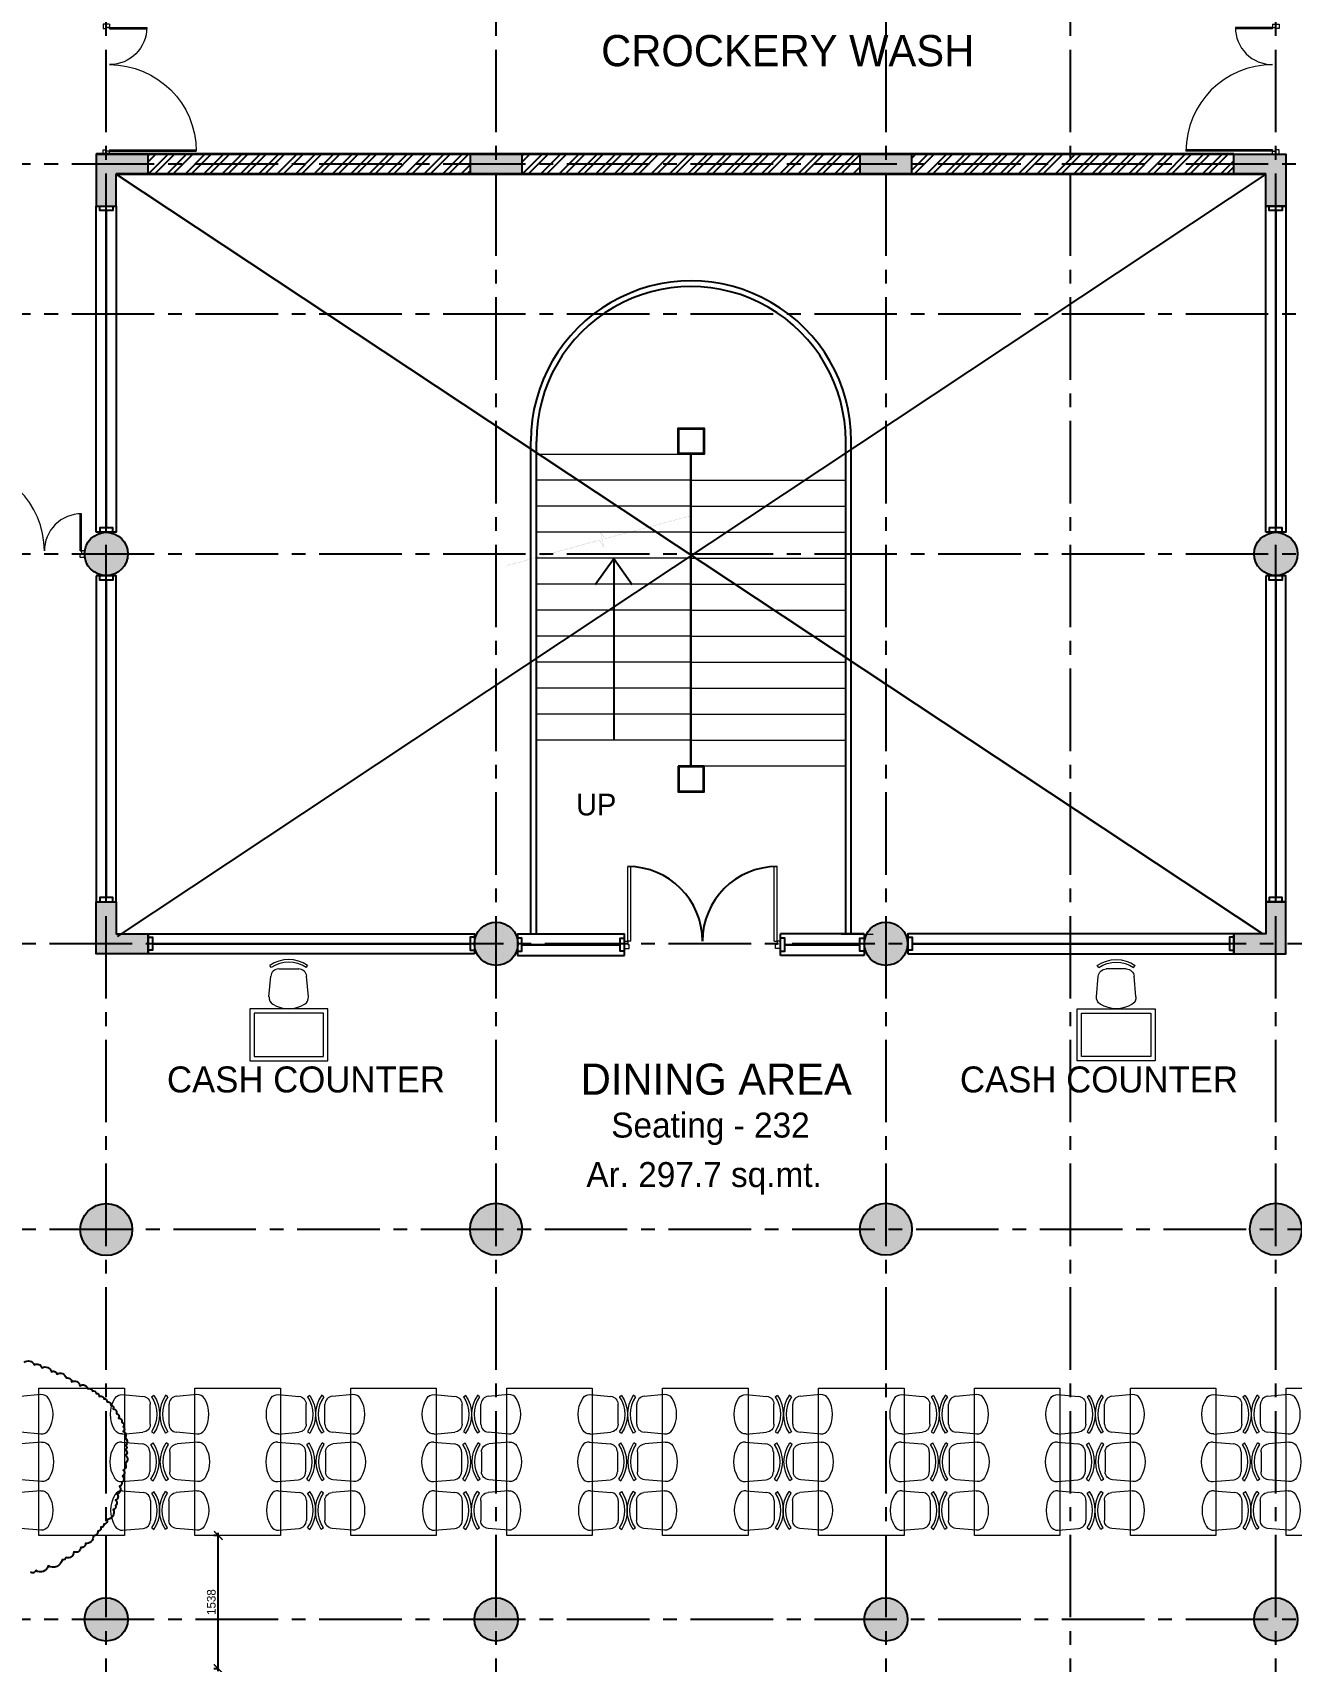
# Model space of a CAD drawing. Header units: millimetres. Extents: x -276609 to 1081398, y -453808 to 472098.
# Drawn here: x 935749 to 950279, y 55884 to 74689 of the extents above; entities that cross this region are included whole.
import ezdxf

# ---------------------------------------------------------------- set-up
doc = ezdxf.new("R2010")
doc.units = ezdxf.units.MM
doc.header["$MEASUREMENT"] = 0
doc.linetypes.add('CENTER2', pattern=[28.575, 19.05, -3.175, 3.175, -3.175])
for name, color, linetype in [('A-Anno Tags', 6, 'Continuous'), ('A-Elevation', 4, 'Continuous'), ('A-Wall Patt', 8, 'Continuous'), ('A-Window', 4, 'Continuous'), ('AREA', 7, 'Continuous'), ('S-Conc Patt', 9, 'Continuous'), ('text', 252, 'Continuous')]:
    doc.layers.add(name, color=color, linetype=linetype)
doc.layers.add('A-Anno-Grid Lines', color=7, linetype='Continuous', true_color=0xbbc3bd)
for name, color, linetype, lineweight in [('A-Detail Lines', 241, 'Continuous', 25), ('A-Door', 4, 'Continuous', 9), ('A-Wall Sec', 1, 'Continuous', 20), ('S-Concrete', 40, 'Continuous', 25), ('STAIR', 3, 'Continuous', 9)]:
    doc.layers.add(name, color=color, linetype=linetype, lineweight=lineweight)
doc.layers.add('I-Furniture', color=7, linetype='Continuous', lineweight=20, true_color=0xb35900)
doc.styles.get("Standard").update_dxf_attribs({"font": ''})
doc.styles.get('Standard').set_extended_font_data('Gill Sans MT')
doc.dimstyles.new('IIITD_WD_M @ 100', dxfattribs={"dimscale": 100, "dimtxt": 1, "dimasz": 1, "dimexe": 0.5, "dimexo": 0.25, "dimgap": 0.3, "dimtad": 1, "dimdec": 0, "dimrnd": 1, "dimzin": 0, "dimdsep": 46, "dimtxsty": 'Standard', "dimblk": 'ARCHTICK', "dimcen": 0.2, "dimdle": 0.3, "dimclrd": 256, "dimclre": 256, "dimclrt": 256, "dimadec": 0, "dimazin": 0, "dimtfac": 1, "dimtdec": 0, "dimtofl": 0, "dimtmove": 0, "dimatfit": 0, "dimfxl": 0.5, "dimfxlon": 1, "dimtolj": 1, "dimtzin": 0, "dimlwd": -1, "dimlwe": -1, "dimarcsym": 0})
doc.dimstyles.get("Standard").update_dxf_attribs({"dimtxt": 0.18, "dimasz": 0.18, "dimexe": 0.18, "dimexo": 0.0625, "dimgap": 0.09, "dimtad": 0, "dimtih": 1, "dimtoh": 1, "dimdec": 4, "dimzin": 0, "dimdsep": 46, "dimtxsty": 'Standard', "dimcen": 0.09, "dimadec": 0, "dimazin": 0, "dimtfac": 1, "dimtdec": 4, "dimtofl": 0, "dimtmove": 0, "dimatfit": 3, "dimfxl": 1, "dimtolj": 1, "dimtzin": 0, "dimarcsym": 0})

# ---------------------------------------------------------------- blocks, each defined once
blk = doc.blocks.new('grd din')
at = {"layer": 'A-Anno-Grid Lines', "linetype": 'CENTER2', "ltscale": 50}
for p, q in [((488814, 133526), (488814, 179267)), ((493314, 133526), (493314, 179267)), ((497814, 133526), (497814, 179267)), ((499944, 133526), (499944, 179267)), ((502314, 133526), (502314, 179267)), ((516514, 164589), (471659, 164589)), ((516514, 162859), (471659, 162859)), ((516514, 160089), (471659, 160089)), ((520545, 155589), (470258, 155589)), ((520545, 152289), (470258, 152289)), ((516514, 147789), (471659, 147789))]:
    blk.add_line(p, q, dxfattribs=at)
blk = doc.blocks.new('Big Door Garbage')
at = {"layer": 'A-Door', "color": 5, "lineweight": 18}
for p, q in [((-12550, 128778), (-12500, 128778)), ((-12550, 128703), (-12550, 128778)), ((-12550, 128703), (-12515, 128703)), ((-12515, 128738), (-12500, 128738)), ((-12515, 128703), (-12515, 128738)), ((-12515, 128703), (-12515, 128273)), ((-12499, 128703), (-12515, 128703)), ((-12500, 128778), (-12500, 128738)), ((-12499, 128703), (-12499, 128273)), ((-11101, 128703), (-11101, 127703)), ((-11101, 128703), (-11085, 128703)), ((-11100, 128778), (-11100, 128738)), ((-11050, 128778), (-11100, 128778)), ((-11085, 128738), (-11100, 128738)), ((-11085, 128703), (-11085, 128738)), ((-11050, 128703), (-11085, 128703)), ((-11085, 128703), (-11085, 127703)), ((-11050, 128703), (-11050, 128778))]:
    blk.add_line(p, q, dxfattribs=at)
at = {"layer": 'A-Door', "lineweight": 18}
for centre, radius, start, end in [((-12515, 128703), 430, 270, 0), ((-11085, 128703), 1000, 180, 270)]:
    blk.add_arc(centre, radius, start, end, dxfattribs=at)
blk = doc.blocks.new('ergrthyjty')
at = {"layer": 'S-Conc Patt'}
for points in [[(485191, 94483), (485191, 93883), (485421, 93883), (485421, 94253), (485791, 94253), (485791, 94483)], [(489506, 94483), (489506, 94253), (490106, 94253), (490106, 94483)], [(494006, 94483), (494006, 94253), (494606, 94253), (494606, 94483)], [(498321, 94483), (498321, 94253), (498691, 94253), (498691, 93883), (498921, 93883), (498921, 94483)], [(485556, 89868, 1), (485056, 89868, 1)], [(499056, 89868, 1), (498556, 89868, 1)], [(485791, 85253), (485791, 85483), (485421, 85483), (485421, 85853), (485191, 85853), (485191, 85253)], [(498921, 85253), (498921, 85853), (498691, 85853), (498691, 85483), (498321, 85483), (498321, 85253)], [(490056, 85368, 1), (489556, 85368, 1)], [(494556, 85368, 1), (494056, 85368, 1)], [(485606, 82068, 1), (485006, 82068, 1)], [(490106, 82072, 1), (489506, 82072, 1)], [(494606, 82072, 1), (494006, 82072, 1)], [(499106, 82072, 1), (498506, 82072, 1)], [(485556, 77568, 1), (485056, 77568, 1)], [(490056, 77568, 1), (489556, 77568, 1)], [(494556, 77568, 1), (494056, 77568, 1)], [(499056, 77568, 1), (498556, 77568, 1)]]:
    blk.add_hatch(color=8, dxfattribs=at).paths.add_polyline_path(points)
at = {"layer": 'S-Concrete'}
for points in [[(485791, 94483), (485191, 94483), (485191, 93883), (485421, 93883), (485421, 94253), (485791, 94253)], [(489506, 94483), (489506, 94253), (490106, 94253), (490106, 94483)], [(494006, 94483), (494006, 94253), (494606, 94253), (494606, 94483)], [(498321, 94483), (498921, 94483), (498921, 93883), (498691, 93883), (498691, 94253), (498321, 94253)], [(485791, 85253), (485191, 85253), (485191, 85853), (485421, 85853), (485421, 85483), (485791, 85483)], [(498321, 85253), (498921, 85253), (498921, 85853), (498691, 85853), (498691, 85483), (498321, 85483)]]:
    blk.add_lwpolyline(points, close=True, dxfattribs=at)
for centre, radius in [((485306, 89868), 250), ((498806, 89868), 250), ((489806, 85368), 250), ((494306, 85368), 250), ((485306, 82068), 300), ((489806, 82072), 300), ((494306, 82072), 300), ((498806, 82072), 300), ((485306, 77568), 250), ((489806, 77568), 250), ((494306, 77568), 250), ((498806, 77568), 250)]:
    blk.add_circle(centre, radius, dxfattribs=at)
blk = doc.blocks.new('trhyj')
at = {"layer": 'A-Window', "color": 2, "lineweight": 30}
blk.add_line((485306, 93833), (485306, 90168), dxfattribs=at)
at = {"layer": 'A-Window'}
blk.add_lwpolyline([(485191, 90118), (485191, 93883), (485421, 93883), (485421, 90118), (485191, 90118)], close=True, dxfattribs=at)
for points in [[(485381, 93883), (485381, 93833), (485231, 93833), (485231, 93883)], [(485381, 90118), (485381, 90168), (485231, 90168), (485231, 90118)]]:
    blk.add_lwpolyline(points, dxfattribs=at)
blk = doc.blocks.new('chair1')
at = {"layer": 'I-Furniture'}
for p, q in [((-320, 228), (-84, 207)), ((16, 201), (42, 219)), ((1, 115), (1, -115)), ((-320, -228), (-84, -207)), ((16, -201), (42, -219))]:
    blk.add_line(p, q, dxfattribs=at)
for centre, radius, start, end in [((-328, 135), 92.9, 85.0303, 148.407), ((-92, 115), 92.9, 0, 85.0303), ((-278, 0), 356, 325.6197, 34.3803), ((-278, 0), 387, 325.6197, 34.3803), ((-108, 0), 351, 148.407, 211.593), ((-328, -135), 92.9, 211.593, 274.9697), ((-92, -115), 92.9, 274.9697, 0)]:
    blk.add_arc(centre, radius, start, end, dxfattribs=at)
blk = doc.blocks.new('dad')
at = {"layer": 'I-Furniture'}
blk.add_lwpolyline([(801471, -14624), (800484, -14624), (800484, -12924), (801471, -12924)], close=True, dxfattribs=at)
at = {"layer": 'I-Furniture', "rotation": 180}
blk.add_blockref('chair1', (800187, -13225), dxfattribs=at)
at = {"layer": 'I-Furniture', "xscale": -1, "rotation": 180}
blk.add_blockref('chair1', (801768, -13225), dxfattribs=at)
at = {"layer": 'I-Furniture', "xscale": -1}
for p in [(800194, -13774), (800185, -14335)]:
    blk.add_blockref('chair1', p, dxfattribs=at)
at = {"layer": 'I-Furniture'}
for p in [(801761, -13774), (801770, -14335)]:
    blk.add_blockref('chair1', p, dxfattribs=at)
blk = doc.blocks.new('_ArchTick')
at = {"color": 0, "linetype": 'ByBlock', "const_width": 0.15}
blk.add_lwpolyline([(-0.5, -0.5), (0.5, 0.5)], dxfattribs=at)
blk = doc.blocks.new('*D520')
at = {"layer": 'A-Detail Lines', "transparency": 16777216}
for p, q in [((937892, 55770), (937892, 57368)), ((937892, 57338), (937842, 57338)), ((937892, 55800), (937842, 55800))]:
    blk.add_line(p, q, dxfattribs=at)
at = {"layer": 'A-Detail Lines', "transparency": 16777216, "xscale": 100, "yscale": 100, "zscale": 100}
for p, rotation in [((937892, 57338), 90), ((937892, 55800), 270)]:
    blk.add_blockref('_ArchTick', p, dxfattribs=dict(at, rotation=rotation))
at = {"layer": 'A-Detail Lines', "transparency": 16777216, "insert": (937812, 56569), "char_height": 100, "attachment_point": 5, "rotation": 90}
blk.add_mtext('\\A1;1538', dxfattribs=at)

msp = doc.modelspace()

# ---------------------------------------------------------------- hatches: boundary and pattern name
at = {"layer": 'A-Wall Patt'}
h = msp.add_hatch(dxfattribs=at)
h.set_pattern_fill('ANSI32', color=256, scale=400, style=0)
h.set_pattern_definition([(45, (937084.48, 73054.18), (-106.066, 106.066), []), (45, (937155.19, 73054.18), (-106.066, 106.066), [])])
h.paths.add_polyline_path([(940799.5, 73284.2), (937084.5, 73284.2), (937084.5, 73054.2), (940799.5, 73054.2)])
h = msp.add_hatch(dxfattribs=at)
h.set_pattern_fill('ANSI32', color=256, scale=400, style=0)
h.set_pattern_definition([(45, (941399.48, 73054.18), (-106.066, 106.066), []), (45, (941470.19, 73054.18), (-106.066, 106.066), [])])
h.paths.add_polyline_path([(949614.5, 73284.2), (945899.5, 73284.2), (945899.5, 73054.2), (949614.5, 73054.2)])
h.paths.add_polyline_path([(945299.5, 73284.2), (944485, 73284.2), (944485, 73054.2), (945299.5, 73054.2)])
h.paths.add_polyline_path([(944485, 73284.2), (941399.5, 73284.2), (941399.5, 73054.2), (944485, 73054.2)])

# ---------------------------------------------------------------- linework, layer by layer
at = {"layer": 'A-Detail Lines', "linetype": 'Continuous', "ltscale": 500}
for p, q in [((936714.5, 73054.2), (949949.5, 64284.2)), ((949984.5, 73054.2), (936726.5, 64253.5))]:
    msp.add_line(p, q, dxfattribs=at)
at = {"layer": 'A-Detail Lines'}
msp.add_lwpolyline([(935652.4, 59335.1, -0.5205671), (935768.6, 59308.3, -0.5205671), (935768.6, 59308.3, -0.5205671), (935857.9, 59272.6, -0.5205671), (935857.9, 59272.6, -0.5205671), (935965.1, 59228, -0.5205671), (935965.1, 59228, -0.5205671), (936027.6, 59201.2, -0.5205671), (936027.6, 59201.2, -0.5205671), (936134.8, 59156.6, -0.5205671), (936134.8, 59156.6, -0.5205671), (936197.3, 59111.9, -0.5205671), (936197.3, 59111.9, -0.5205671), (936295.5, 59067.3, -0.5205671), (936295.5, 59067.3, -0.5205671), (936384.8, 59031.6, -0.5205671), (936384.8, 59031.6, -0.5205671), (936438.4, 59004.8, -0.5205671), (936438.4, 59004.8, -0.5205671), (936483.1, 58978, -0.5205671), (936483.1, 58978, -0.5205671), (936518.8, 58942.3, -0.5205671), (936518.8, 58942.3, -0.5205671), (936572.4, 58915.5, -0.5205671), (936572.4, 58915.5, -0.5205671), (936608.1, 58879.8, -0.5205671), (936608.1, 58879.8, -0.5205671), (936652.8, 58844.1, -0.5205671), (936652.8, 58844.1, -0.5205671), (936679.6, 58799.4, -0.5205671), (936679.6, 58799.4, -0.5205671), (936715.3, 58745.8, -0.5205671), (936715.3, 58745.8, -0.5205671), (936742.1, 58692.3, -0.5205671), (936742.1, 58692.3, -0.5205671), (936777.8, 58647.6, -0.5205671), (936777.8, 58647.6, -0.5205671), (936795.7, 58594.1, -0.5205671), (936795.7, 58594.1, -0.5205671), (936795.7, 58540.5, -0.5205671), (936795.7, 58540.5, -0.5205671), (936813.6, 58469.1, -0.5205671), (936813.6, 58469.1, -0.5205671), (936822.5, 58379.8, -0.5205671), (936822.5, 58379.8, -0.5205671), (936822.5, 58326.2, -0.5205671), (936822.5, 58326.2, -0.5205671), (936822.5, 58263.7, -0.5205671), (936822.5, 58263.7, -0.5205671), (936813.6, 58165.5, -0.5205671), (936813.6, 58165.5, -0.5205671), (936795.7, 58094.1, -0.5205671), (936795.7, 58094.1, -0.5205671), (936786.8, 58022.6, -0.5205671), (936786.8, 58022.6, -0.5205671), (936777.8, 57951.2, -0.5205671), (936777.8, 57951.2, -0.5205671), (936751, 57906.6, -0.5205671), (936751, 57906.6, -0.5205671), (936724.2, 57817.3, -0.5205671), (936724.2, 57817.3, -0.5205671), (936706.4, 57745.9, -0.5205671), (936706.4, 57745.9, -0.5205671), (936706.4, 57683.4, -0.5205671), (936706.4, 57683.4, -0.5205671), (936679.6, 57638.7, -0.5205671), (936679.6, 57638.7, -0.5205671), (936608.1, 57522.7, -0.5205671), (936608.1, 57522.7, -0.5205671), (936572.4, 57469.1, -0.5205671), (936572.4, 57469.1, -0.5205671), (936536.7, 57433.4, -0.5205671), (936536.7, 57433.4, -0.5205671), (936500.9, 57388.7, -0.5205671), (936500.9, 57388.7, -0.5205671), (936447.4, 57335.2, -0.5205671), (936447.4, 57335.2, -0.5205671), (936358, 57245.9, -0.5205671), (936358, 57245.9, -0.5205671), (936304.5, 57201.2, -0.5205671), (936304.5, 57201.2, -0.5205671), (936224.1, 57147.7, -0.5205671), (936224.1, 57147.7, -0.5205671), (936134.8, 57085.2, -0.5205671), (936134.8, 57085.2, -0.5205671), (936090.1, 57058.4, -0.5205671), (936090.1, 57058.4, -0.5205671), (935929.3, 56987, -0.5205671), (935929.3, 56987, -0.5205671), (935786.4, 56933.4, -0.5205671), (935786.4, 56933.4, -0.5205671), (935723.9, 56915.5, -0.5205671)], format="xyb", dxfattribs=at)
at = {"layer": 'A-Door', "color": 5, "lineweight": 18}
for p, q in [((942620.1, 64199.7), (942620.1, 65060.8)), ((942655.1, 64199.7), (942655.1, 65060.1)), ((944307.4, 64199.7), (944307.4, 65060.1)), ((944342.4, 64199.7), (944342.4, 65060.8)), ((942581.2, 64199.7), (942581.2, 64116.3)), ((942581.2, 64199.7), (942620.1, 64199.7)), ((942655.1, 64199.7), (942620.1, 64199.7)), ((942620.1, 64199.7), (942620.1, 64160.8)), ((942620.1, 64160.8), (942636.8, 64160.8)), ((942636.8, 64116.3), (942636.8, 64160.8)), ((944307.4, 64199.7), (944342.4, 64199.7)), ((944325.7, 64116.3), (944325.7, 64160.8)), ((944342.4, 64160.8), (944325.7, 64160.8)), ((944381.2, 64199.7), (944342.4, 64199.7)), ((944342.4, 64199.7), (944342.4, 64160.8)), ((944381.2, 64199.7), (944381.2, 64116.3)), ((944381.2, 64199.7), (944381.2, 64116.3)), ((942581.2, 64116.3), (942636.8, 64116.3)), ((944381.2, 64116.3), (944325.7, 64116.3))]:
    msp.add_line(p, q, dxfattribs=at)
at = {"layer": 'A-Elevation'}
for p, q in [((941499.5, 64279.9), (941499.5, 69971.6)), ((941564.5, 64279.9), (941564.5, 69968.6)), ((945134.4, 64279.9), (945134.4, 69974.6)), ((945199.4, 64279.9), (945199.4, 69971.6))]:
    msp.add_line(p, q, dxfattribs=at)
for centre, radius, start, end in [((943349.5, 69971.6), 1850, 359.99985, 180.00015), ((943349.5, 69971.6), 1785, 0, 180.0963), ((942620.1, 64199.7), 861.1, 0, 90), ((944342.4, 64199.7), 861.1, 90, 180)]:
    msp.add_arc(centre, radius, start, end, dxfattribs=at)
at = {"layer": 'A-Wall Sec', "lineweight": 35}
for p, q in [((949614.5, 73284.2), (936484.5, 73284.2)), ((949984.5, 73054.2), (936714.5, 73054.2))]:
    msp.add_line(p, q, dxfattribs=at)
at = {"layer": 'A-Window'}
for p, q in [((941346.6, 64283), (941346.6, 64033)), ((942581.2, 64033), (942581.2, 64283)), ((944381.2, 64033), (944381.2, 64283)), ((945348.6, 64283), (945348.6, 64033))]:
    msp.add_line(p, q, dxfattribs=at)
at = {"layer": 'A-Window', "color": 2, "lineweight": 30}
for p, q in [((942531.2, 64158), (941396.6, 64158)), ((945299.1, 64158), (944431.2, 64158))]:
    msp.add_line(p, q, dxfattribs=at)
at = {"layer": 'A-Window'}
for points in [[(941346.6, 64283), (942581.2, 64283)], [(941346.6, 64083), (941396.6, 64083), (941396.6, 64233), (941346.6, 64233)], [(942581.2, 64083), (942531.2, 64083), (942531.2, 64233), (942581.2, 64233)], [(945348.6, 64283), (944381.2, 64283)], [(944381.2, 64083), (944431.2, 64083), (944431.2, 64233), (944381.2, 64233)], [(945349.1, 64083), (945299.1, 64083), (945299.1, 64233), (945349.1, 64233)], [(941346.6, 64033), (942581.2, 64033)], [(945348.6, 64033), (944381.2, 64033)]]:
    msp.add_lwpolyline(points, dxfattribs=at)
at = {"layer": 'I-Furniture'}
for points in [[(939155.1, 62819.4), (939155.1, 63419.4), (938255.1, 63419.4), (938255.1, 62819.4)], [(947807.4, 62819.4), (947807.4, 63419.4), (948707.4, 63419.4), (948707.4, 62819.4)], [(939105.1, 62869.4), (939105.1, 63369.4), (938305.1, 63369.4), (938305.1, 62869.4)], [(947857.4, 62869.4), (947857.4, 63369.4), (948657.4, 63369.4), (948657.4, 62869.4)]]:
    msp.add_lwpolyline(points, close=True, dxfattribs=at)
at = {"layer": 'S-Concrete'}
for points in [[(943199.5, 69821.6), (943199.5, 70121.6), (943499.5, 70121.6), (943499.5, 69821.6)], [(943207.5, 69829.6), (943207.5, 70113.6), (943491.5, 70113.6), (943491.5, 69829.6)], [(943199.5, 66221.6), (943199.5, 65921.6), (943499.5, 65921.6), (943499.5, 66221.6)], [(943207.5, 66213.6), (943207.5, 65929.6), (943491.5, 65929.6), (943491.5, 66213.6)]]:
    msp.add_lwpolyline(points, close=True, dxfattribs=at)
at = {"layer": 'STAIR'}
for p, q in [((941564.5, 69821.6), (943343.5, 69821.6)), ((943343.5, 66221.6), (943343.5, 69821.6)), ((943349.5, 66221.6), (943349.5, 69821.6)), ((943355.5, 66221.6), (943355.5, 69821.6)), ((943343.5, 69521.6), (941564.5, 69521.6)), ((943355.5, 69521.6), (945134.4, 69521.6)), ((943343.5, 69221.6), (941564.5, 69221.6)), ((943355.5, 69221.6), (945134.4, 69221.6)), ((943343.5, 68921.6), (941564.5, 68921.6)), ((943355.5, 68921.6), (945134.4, 68921.6)), ((943343.5, 68621.6), (941564.5, 68621.6)), ((943355.5, 68621.6), (945134.4, 68621.6)), ((943343.5, 68321.6), (941564.5, 68321.6)), ((943355.5, 68321.6), (945134.4, 68321.6)), ((943343.5, 68021.6), (941564.5, 68021.6)), ((943355.5, 68021.6), (945134.4, 68021.6)), ((943343.5, 67721.6), (941564.5, 67721.6)), ((943355.5, 67721.6), (945134.4, 67721.6)), ((943343.5, 67421.6), (941564.5, 67421.6)), ((943355.5, 67421.6), (945134.4, 67421.6)), ((943343.5, 67121.6), (941564.5, 67121.6)), ((943355.5, 67121.6), (945134.4, 67121.6)), ((943343.5, 66821.6), (941564.5, 66821.6)), ((943355.5, 66821.6), (945134.4, 66821.6)), ((943343.5, 66521.6), (941564.5, 66521.6)), ((943355.5, 66521.6), (945134.4, 66521.6)), ((945134.4, 66221.6), (943355.5, 66221.6)), ((945080.5, 64279.9), (945452.1, 64279.9))]:
    msp.add_line(p, q, dxfattribs=at)
at = {"layer": 'STAIR', "const_width": 1}
msp.add_lwpolyline([(943335.3, 69107.1), (942353.7, 68845.8), (942304.5, 68917.3), (942341.4, 68747.7), (942287.2, 68828.1), (941223.7, 68535.2)], dxfattribs=at)

# ---------------------------------------------------------------- block references
at = {"layer": 'A-Anno Tags', "color": 1}
msp.add_blockref('dad', (135338.3, 71962.4), dxfattribs=at)
at = {"layer": 'A-Anno-Grid Lines'}
msp.add_blockref('grd din', (447785.7, -91420), dxfattribs=at)
at = {"layer": 'A-Detail Lines'}
for p in [(137138, 71962.4), (138937.7, 71962.4), (140737.5, 71962.4), (142537.2, 71962.4), (144337, 71962.4), (146136.7, 71962.4), (147936.5, 71962.4), (149736.2, 71962.4)]:
    msp.add_blockref('dad', p, dxfattribs=at)
at = {"layer": 'A-Door', "xscale": -1, "rotation": 90}
msp.add_blockref('Big Door Garbage', (1065339.8, 62234.2), dxfattribs=at)
at = {"layer": 'A-Door'}
for p, rotation in [((821359.1, 62234.2), 270), ((923799.5, 197407), 180)]:
    msp.add_blockref('Big Door Garbage', p, dxfattribs=dict(at, rotation=rotation))
at = {"layer": 'A-Window'}
for p in [(451293.3, -21198.5), (464793.3, -21198.5)]:
    msp.add_blockref('trhyj', p, dxfattribs=at)
at = {"layer": 'A-Window', "xscale": -1}
for p, rotation in [((451293.3, 158536.9), 180), ((464793.3, 158536.9), 180), ((855731.9, -421137), 270)]:
    msp.add_blockref('trhyj', p, dxfattribs=dict(at, rotation=rotation))
at = {"layer": 'A-Window', "rotation": 90}
msp.add_blockref('trhyj', (1030967.2, -421137), dxfattribs=at)
at = {"layer": 'I-Furniture', "rotation": 90}
msp.add_blockref('chair1', (938705.1, 63878.2), dxfattribs=at)
at = {"layer": 'I-Furniture', "xscale": -1, "rotation": 270}
msp.add_blockref('chair1', (948257.4, 63878.2), dxfattribs=at)
at = {"layer": 'S-Concrete'}
msp.add_blockref('ergrthyjty', (451293.3, -21198.5), dxfattribs=at)

# ---------------------------------------------------------------- texts
at = {"layer": 'A-Anno Tags', "insert": (942023, 65901.5), "char_height": 250, "attachment_point": 1}
msp.add_mtext('{\\fCentury Gothic|b0|i0|c0|p34;UP}', dxfattribs=at)
at = {"layer": 'AREA', "insert": (942140.8, 61648.9), "char_height": 288, "width": 6203.897, "attachment_point": 1}
msp.add_mtext('{\\fCentury Gothic|b0|i0|c0|p34;Ar. 297.7 sq.mt.}', dxfattribs=at)
at = {"layer": 'text', "insert": (940550.5, 74660.7), "char_height": 360, "width": 7754.871, "attachment_point": 1}
msp.add_mtext('\\pi1761.4;{\\fCentury Gothic|b0|i0|c0|p34;CROCKERY WASH}', dxfattribs=at)
at = {"layer": 'text'}
for s, insert, char_height, attachment_point in [('{\\fCentury Gothic|b0|i0|c0|p34;CASH COUNTER}', (937299.6, 62752.9), 300, 1), ('{\\fCentury Gothic|b0|i0|c0|p34;DINING AREA}', (942076, 62786.4), 360, 1), ('{\\fCentury Gothic|b0|i0|c0|p34;CASH COUNTER}', (949662.9, 62752.9), 300, 3), ('{\\fCentury Gothic|b0|i0|c0|p34;Seating - 232}', (942427.9, 62220), 288, 1)]:
    msp.add_mtext(s, dxfattribs=dict(at, insert=insert, char_height=char_height, attachment_point=attachment_point))

# ---------------------------------------------------------------- dimensions: what is measured, and where the dimension line sits
at = {"layer": 'A-Detail Lines'}
dim = msp.add_linear_dim(base=(937891.6072, 57338.1617), p1=(937892.5433, 55799.7118), p2=(937892.5433, 57338.1617), angle=90, dimstyle='IIITD_WD_M @ 100', dxfattribs=at)
dim.commit()
dim.dimension.update_dxf_attribs({"geometry": '*D520', "text_midpoint": (937811.6072, 56568.9368)})

# ---------------------------------------------------------------- leaders
msp.add_leader([(942456.4, 68616.2), (942456.4, 66521.6)], dimstyle='Standard', override={"dimasz": 300, "dimldrblk": 'Open90'}, dxfattribs=at)

doc.saveas('drawing.dxf')
